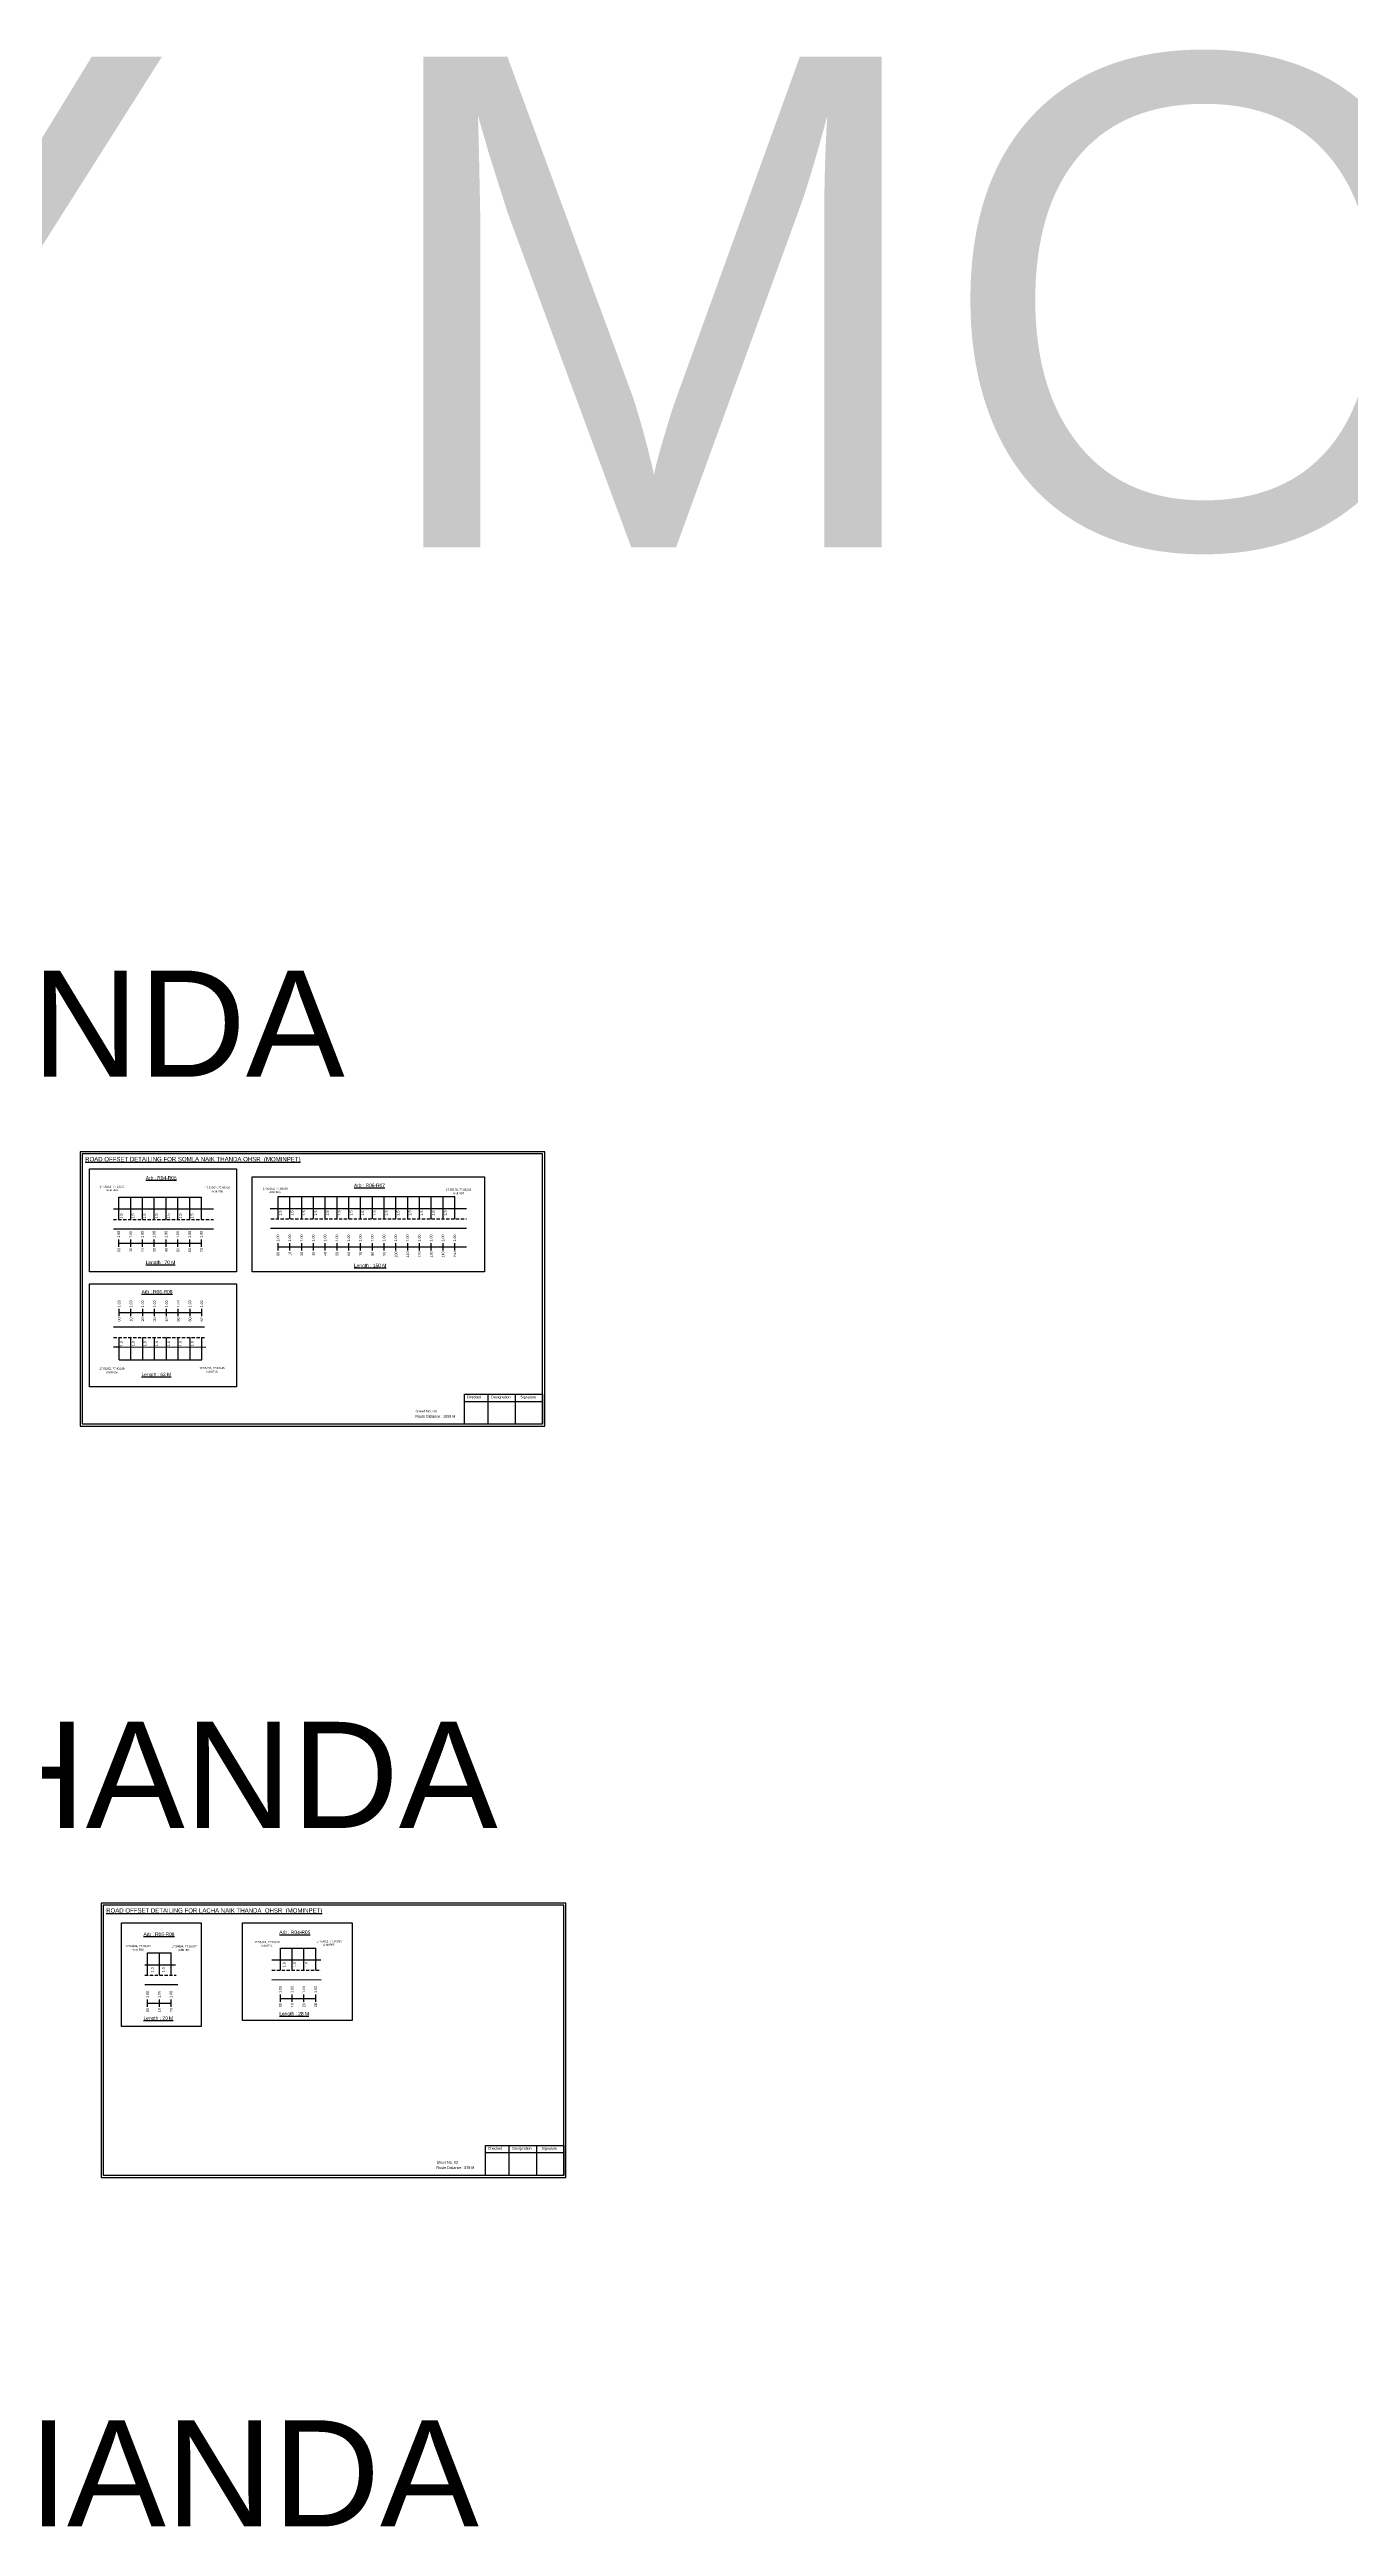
# Model space of a CAD drawing. Header units: inches. Extents: x -117 to 51867, y -12715 to 3423.
# Drawn here: x 15673 to 17175, y -215 to 2644 of the extents above; entities that cross this region are included whole.
import ezdxf

# ---------------------------------------------------------------- set-up
doc = ezdxf.new("R2010")
doc.units = ezdxf.units.IN
doc.header["$MEASUREMENT"] = 0
doc.linetypes.add('DASHED2', pattern=[0.375, 0.25, -0.125])
doc.layers.add('PDF_Geometry', color=7, linetype='Continuous')
doc.layers.add('PDF_Text', color=5, linetype='Continuous')
doc.styles.add('PDF Arial', font='arial.ttf')
doc.styles.get("Standard").update_dxf_attribs({"font": 'arial.ttf'})

msp = doc.modelspace()

# ---------------------------------------------------------------- linework, layer by layer
at = {"color": 5}
for p, q in [((15752.9, 1319.3), (15848.3, 1319.3)), ((15936.7, 1320), (16140.7, 1320)), ((15753.2, 1131.8), (15848.6, 1131.8)), ((15786, 447), (15813.2, 447)), ((15939.3, 452.6), (15980.1, 452.6))]:
    msp.add_line(p, q, dxfattribs=at)
for p, q in [((15752.9, 1293.8), (15752.9, 1319.3)), ((15766.5, 1293.8), (15766.5, 1319.3)), ((15780.1, 1293.8), (15780.1, 1319.3)), ((15793.7, 1293.8), (15793.7, 1319.3)), ((15807.5, 1293.8), (15807.5, 1319.3)), ((15821.1, 1293.8), (15821.1, 1319.3)), ((15834.7, 1293.8), (15834.7, 1319.3)), ((15848.3, 1293.8), (15848.3, 1319.3)), ((15936.7, 1294.5), (15936.7, 1320)), ((15950.3, 1294.5), (15950.3, 1320)), ((15963.9, 1294.5), (15963.9, 1320)), ((15977.5, 1294.5), (15977.5, 1320)), ((15991.1, 1294.5), (15991.1, 1320)), ((16004.7, 1294.5), (16004.7, 1320)), ((16018.3, 1294.5), (16018.3, 1320)), ((16031.9, 1294.5), (16031.9, 1320)), ((16045.5, 1294.5), (16045.5, 1320)), ((16059.1, 1294.5), (16059.1, 1320)), ((16072.7, 1294.5), (16072.7, 1320)), ((16086.3, 1294.5), (16086.3, 1320)), ((16099.9, 1294.5), (16099.9, 1320)), ((16113.5, 1294.5), (16113.5, 1320)), ((16127.1, 1294.5), (16127.1, 1320)), ((16140.7, 1294.5), (16140.7, 1320)), ((15861.9, 1305.7), (15746.5, 1305.7)), ((15927.5, 1306.4), (16154.3, 1306.4)), ((15746.5, 1283), (15754.5, 1283)), ((15754.5, 1283), (15861.9, 1282.7)), ((15928, 1283.7), (16154.3, 1283.7)), ((15851.6, 1169.2), (15746.8, 1169.2)), ((15746.8, 1146.5), (15754.9, 1146.5)), ((15753.2, 1131.8), (15753.2, 1157.3)), ((15754.9, 1146.5), (15853.2, 1146.3)), ((15766.8, 1131.8), (15766.8, 1157.3)), ((15780.4, 1131.8), (15780.4, 1157.3)), ((15794, 1131.8), (15794, 1157.3)), ((15807.8, 1131.8), (15807.8, 1157.3)), ((15821.4, 1131.8), (15821.4, 1157.3)), ((15835, 1131.8), (15835, 1157.3)), ((15848.6, 1131.8), (15848.6, 1157.3)), ((15783, 433.3), (15818.4, 433.3)), ((15786, 421.4), (15786, 447)), ((15799.6, 421.4), (15799.6, 447)), ((15813.2, 421.4), (15813.2, 447)), ((15929.5, 438.9), (15986, 438.9)), ((15939.3, 427.1), (15939.3, 452.6)), ((15952.9, 427.1), (15952.9, 452.6)), ((15966.5, 427.1), (15966.5, 452.6)), ((15980.1, 427.1), (15980.1, 452.6)), ((15783, 410.6), (15820.8, 410.6)), ((15929.5, 416.3), (15986.2, 416.1))]:
    msp.add_line(p, q)
at = {"linetype": 'DASHED2', "ltscale": 15}
for p, q in [((15746.5, 1293.8), (15861.9, 1293.8)), ((15928.3, 1294.5), (16154.3, 1294.5)), ((15746.8, 1157.3), (15852.2, 1157.3)), ((15783, 421.4), (15818.9, 421.4)), ((15929.6, 427.1), (15986, 427.1))]:
    msp.add_line(p, q, dxfattribs=at)
at = {"color": 217, "true_color": 0x93278f}
for p, q in [((15752.9, 1262.1), (15752.9, 1270.6)), ((15752.9, 1266.4), (15848.3, 1266.4)), ((15766.5, 1262.1), (15766.5, 1270.6)), ((15780.1, 1262.1), (15780.1, 1270.6)), ((15793.7, 1262.1), (15793.7, 1270.6)), ((15807.5, 1262.1), (15807.5, 1270.6)), ((15821.1, 1262.1), (15821.1, 1270.6)), ((15834.7, 1262.1), (15834.7, 1270.6)), ((15848.3, 1262.1), (15848.3, 1270.6)), ((15936.6, 1257.8), (15936.6, 1266.3)), ((15936.7, 1262.1), (16154.3, 1262.1)), ((15950.3, 1257.8), (15950.3, 1266.3)), ((15963.9, 1257.8), (15963.9, 1266.3)), ((15977.5, 1257.8), (15977.5, 1266.3)), ((15991.1, 1257.8), (15991.1, 1266.3)), ((16004.7, 1257.8), (16004.7, 1266.3)), ((16018.3, 1257.8), (16018.3, 1266.3)), ((16031.9, 1257.8), (16031.9, 1266.3)), ((16045.5, 1257.8), (16045.5, 1266.3)), ((16059.1, 1257.8), (16059.1, 1266.3)), ((16072.7, 1257.8), (16072.7, 1266.3)), ((16086.3, 1257.8), (16086.3, 1266.3)), ((16099.9, 1257.8), (16099.9, 1266.3)), ((16113.5, 1257.8), (16113.5, 1266.3)), ((16127.1, 1257.8), (16127.1, 1266.3)), ((16140.7, 1257.8), (16140.7, 1266.3)), ((15753.2, 1182), (15753.2, 1190.5)), ((15753.2, 1186.2), (15848.6, 1186.3)), ((15766.8, 1182), (15766.8, 1190.5)), ((15780.4, 1182), (15780.4, 1190.5)), ((15794, 1182), (15794, 1190.5)), ((15807.8, 1182), (15807.8, 1190.5)), ((15821.4, 1182), (15821.4, 1190.5)), ((15835, 1182), (15835, 1190.5)), ((15848.6, 1182), (15848.6, 1190.5)), ((15786, 384.7), (15786, 393.3)), ((15786, 389), (15813.2, 389)), ((15799.6, 384.7), (15799.6, 393.3)), ((15813.2, 384.7), (15813.2, 393.3)), ((15939.3, 390.4), (15939.3, 398.9)), ((15939.3, 394.6), (15980.1, 394.6)), ((15952.9, 390.4), (15952.9, 398.9)), ((15966.5, 390.4), (15966.5, 398.9)), ((15980.1, 390.4), (15980.1, 398.9))]:
    msp.add_line(p, q, dxfattribs=at)
for points in [[(15719, 1352.1), (15888.6, 1352.1), (15888.6, 1233.3), (15719, 1233.3)], [(15906.7, 1342.8), (16174.8, 1342.8), (16174.8, 1233.3), (15906.7, 1233.3)], [(15719, 1219.3), (15888.6, 1219.3), (15888.6, 1100.5), (15719, 1100.5)], [(15755.8, 481.8), (15847.7, 481.8), (15847.7, 362.2), (15755.8, 362.2)], [(15895.5, 481.9), (16022.2, 481.9), (16022.2, 369.2), (15895.5, 369.2)]]:
    msp.add_lwpolyline(points, close=True)
at = {"layer": 'PDF_Geometry'}
for points in [[(15708.1, 1371.9), (15708.1, 1055.1), (16244.6, 1055.1), (16244.6, 1371.9)], [(15710.4, 1369.5), (15710.4, 1057.6), (16242.1, 1057.6), (16242.1, 1369.5)], [(15732.5, 504.6), (15732.5, 187.9), (16268.9, 187.9), (16268.9, 504.6)], [(15734.8, 502.3), (15734.8, 190.3), (16266.5, 190.3), (16266.5, 502.3)]]:
    msp.add_lwpolyline(points, close=True, dxfattribs=at)
at = {"layer": 'PDF_Geometry', "color": 242, "true_color": 0xcc1f26}
for points in [[(16242.1, 1057.5), (16151.8, 1057.5), (16151.8, 1092.1), (16242.1, 1092.1)], [(16266.5, 190.2), (16176.2, 190.2), (16176.2, 224.8), (16266.5, 224.8)]]:
    msp.add_lwpolyline(points, close=True, dxfattribs=at)
for points in [[(16178.8, 1092.1), (16178.8, 1057.5)], [(16210.5, 1092.1), (16210.5, 1057.5)], [(16151.8, 1083.7), (16242.1, 1083.7)], [(16176.2, 216.5), (16266.5, 216.5)], [(16203.2, 224.8), (16203.2, 190.2)], [(16234.9, 224.8), (16234.9, 190.2)]]:
    msp.add_lwpolyline(points, dxfattribs=at)

# ---------------------------------------------------------------- texts
for s, height, p in [('MAY MOMINPET', 566.246, (14105.9, 2069.5)), ('SOMLA NAIK THANDA', 122.535, (14216.1, 1458.5)), ('Sheet No. 03', 3, (16095.3, 1070.9)), ('Route Distance : 1059 M', 3, (16095.1, 1064.9)), ('LACHA NAYAK THANDA', 122.535, (14240.4, 591.3)), ('Route Distance : 839 M', 3, (16119.5, 197.7)), ('Sheet No. 03', 3, (16119.7, 203.7)), ('MITYA NAYAK THANDA', 122.535, (14266.4, -215))]:
    msp.add_text(s, height=height).set_placement(p)
at = {"color": 242, "true_color": 0xcd2027}
for s, height, p in [('%%UROAD OFFSET DETAILING FOR SOMLA NAIK THANDA OHSR  (MOMINPET)', 5, (15713.9, 1360.8)), ('%%UArb : R04-R06', 4, (15783.8, 1339.7)), ('%%UArb : R06-R07', 4, (16024.3, 1331.1)), ('%%ULength : 70 M', 4, (15783.8, 1242.2)), ('%%ULength : 150 M', 4, (16024.3, 1238.6)), ('%%UArb : R06-R08', 4, (15779, 1208.3)), ('%%ULength : 62 M', 4, (15779, 1112.8)), ('%%UROAD OFFSET DETAILING FOR LACHA NAIK THANDA  OHSR  (MOMINPET)', 5, (15738.2, 493.5)), ('%%UArb : R06-R08', 4, (15781.3, 466.7)), ('%%UArb : R04-R05', 4, (15938.1, 468.9)), ('%%ULength : 20 M', 4, (15781.3, 369.7)), ('%%ULength : 28 M', 4, (15938.1, 374.9))]:
    msp.add_text(s, height=height, dxfattribs=at).set_placement(p)
at = {"color": 5}
for s, height, p in [('17.55252, 77.93273', 2.34, (15730.4, 1330.5)), ('Arbit R04', 2.25, (15738.3, 1326.4)), ('17.55252, 77.93249', 2.34, (15852.1, 1329.1)), ('Arbit R06', 2.25, (15859.9, 1325)), ('17.55252, 77.93249', 2.34, (15918.8, 1328.2)), ('Arbit R06', 2.25, (15926.6, 1324.1)), ('17.55170, 77.93249', 2.34, (16130.4, 1326.9)), ('Arbit R07', 2.25, (16138.2, 1322.7)), ('17.55252, 77.93249', 2.34, (15730.2, 1120.3)), ('Arbit R06', 2.25, (15738, 1116.2)), ('17.55270, 77.93245', 2.34, (15845.7, 1120.9)), ('Arbit R08', 2.25, (15853.5, 1116.8)), ('17.55018, 77.93310', 2.34, (15909.2, 458.3)), ('17.55022, 77.93330', 2.34, (15981, 459.4)), ('Arbit R05', 2.25, (15988.8, 455.3)), ('17.54884, 77.93362', 2.34, (15760.6, 453.7)), ('Arbit R06', 2.25, (15768.4, 449.6)), ('17.54884, 77.93377', 2.34, (15813.6, 453.5)), ('Arbit R08', 2.25, (15821.4, 449.4)), ('Arbit R04', 2.25, (15917, 454.2))]:
    msp.add_text(s, height=height, dxfattribs=at).set_placement(p)
for s, p in [('1.5', (15757.1, 1294.8)), ('1.5', (15770.5, 1294.8)), ('1.5', (15784.1, 1294.8)), ('1.5', (15797.7, 1294.8)), ('1.5', (15811.6, 1294.8)), ('1.5', (15825.2, 1294.8)), ('1.5', (15838.8, 1294.8)), ('1.5', (15940.7, 1298.2)), ('1.5', (15954.3, 1298.2)), ('1.5', (15967.9, 1298.2)), ('1.5', (15981.5, 1298.2)), ('1.5', (15995.1, 1298.2)), ('1.5', (16008.7, 1298.2)), ('1.5', (16022.3, 1298.2)), ('1.5', (16035.9, 1298.2)), ('1.5', (16049.5, 1298.2)), ('1.5', (16063.1, 1298.2)), ('1.5', (16076.7, 1298.2)), ('1.5', (16090.3, 1298.2)), ('1.5', (16103.9, 1298.2)), ('1.5', (16117.5, 1298.2)), ('1.5', (16131.1, 1298.2)), ('1.0', (15757.4, 1147.5)), ('1.0', (15770.9, 1147.5)), ('1.0', (15784.5, 1147.5)), ('1.0', (15798.1, 1147.5)), ('1.0', (15811.9, 1147.5)), ('1.0', (15825.5, 1147.5)), ('1.0', (15839.1, 1147.5)), ('1.0', (15793.1, 424.6)), ('1.0', (15805.7, 424.6)), ('1.0', (15945.1, 430.4)), ('1.0', (15957, 430.7)), ('1.0', (15970.6, 430.7))]:
    msp.add_text(s, height=3, rotation=90).set_placement(p)
at = {"color": 217, "true_color": 0x93278f}
for s, p in [('1.00', (15754.2, 1272.4)), ('00', (15754.4, 1256.1)), ('1.00', (15767.8, 1272.4)), ('10', (15768, 1256.1)), ('1.00', (15781.4, 1272.4)), ('20', (15781.6, 1256.1)), ('1.00', (15795, 1272.4)), ('30', (15795.2, 1256.1)), ('1.00', (15808.8, 1272.4)), ('40', (15809, 1256.1)), ('1.00', (15822.4, 1272.4)), ('50', (15822.6, 1256.1)), ('1.00', (15836, 1272.4)), ('60', (15836.2, 1256.1)), ('1.00', (15849.6, 1272.4)), ('70', (15849.8, 1256.1)), ('1.00', (15937.9, 1268.1)), ('1.00', (15951.6, 1268.1)), ('1.00', (15965.2, 1268.1)), ('1.00', (15978.8, 1268.1)), ('1.00', (15992.4, 1268.1)), ('1.00', (16006, 1268.1)), ('1.00', (16019.6, 1268.1)), ('1.00', (16033.2, 1268.1)), ('1.00', (16046.8, 1268.1)), ('1.00', (16060.4, 1268.1)), ('1.00', (16074, 1268.1)), ('1.00', (16087.6, 1268.1)), ('1.00', (16101.2, 1268.1)), ('1.00', (16114.8, 1268.1)), ('1.00', (16128.4, 1268.1)), ('1.00', (16142, 1268.1)), ('00', (15938.1, 1251.8)), ('10', (15951.8, 1251.8)), ('20', (15965.4, 1251.8)), ('30', (15979, 1251.8)), ('40', (15992.6, 1251.8)), ('50', (16006.2, 1251.8)), ('60', (16019.8, 1251.8)), ('70', (16033.4, 1251.8)), ('80', (16047, 1251.8)), ('90', (16060.6, 1251.8)), ('100', (16074.2, 1249.8)), ('110', (16087.8, 1249.8)), ('120', (16101.4, 1249.8)), ('130', (16115, 1249.8)), ('140', (16128.6, 1249.8)), ('150', (16142.2, 1249.8)), ('1.00', (15754.6, 1192.2)), ('00', (15754.7, 1175.9)), ('1.00', (15768.2, 1192.2)), ('10', (15768.3, 1175.9)), ('1.00', (15781.8, 1192.2)), ('20', (15781.9, 1175.9)), ('1.00', (15795.4, 1192.2)), ('30', (15795.5, 1175.9)), ('1.00', (15809.2, 1192.2)), ('40', (15809.3, 1175.9)), ('1.00', (15822.8, 1192.2)), ('50', (15822.9, 1175.9)), ('1.00', (15836.4, 1192.2)), ('60', (15836.5, 1175.9)), ('1.00', (15850, 1192.2)), ('62', (15850.1, 1175.9)), ('1.00', (15787.3, 395)), ('1.00', (15800.9, 395)), ('1.00', (15814.5, 395)), ('1.00', (15940.7, 400.7)), ('1.00', (15954.3, 400.7)), ('1.00', (15967.9, 400.7)), ('1.00', (15981.5, 400.7)), ('00', (15787.5, 378.7)), ('10', (15801.1, 378.7)), ('20', (15814.7, 378.7)), ('00', (15940.8, 384.3)), ('10', (15954.4, 384.3)), ('20', (15968, 384.3)), ('28', (15981.6, 384.3))]:
    msp.add_text(s, height=3, rotation=90, dxfattribs=at).set_placement(p)
at = {"layer": 'PDF_Text', "color": 7, "attachment_point": 7, "style": 'PDF Arial'}
for s, insert, char_height in [('Checked', (16154.4, 1087.2), 3), ('Designation', (16182.8, 1086.4), 3.001), ('Signature', (16216.5, 1086.4), 3), ('Checked', (16178.8, 220), 3), ('Designation', (16207.2, 219.1), 3.001), ('Signature', (16240.8, 219.1), 3)]:
    msp.add_mtext(s, dxfattribs=dict(at, insert=insert, char_height=char_height))

doc.saveas('drawing.dxf')
